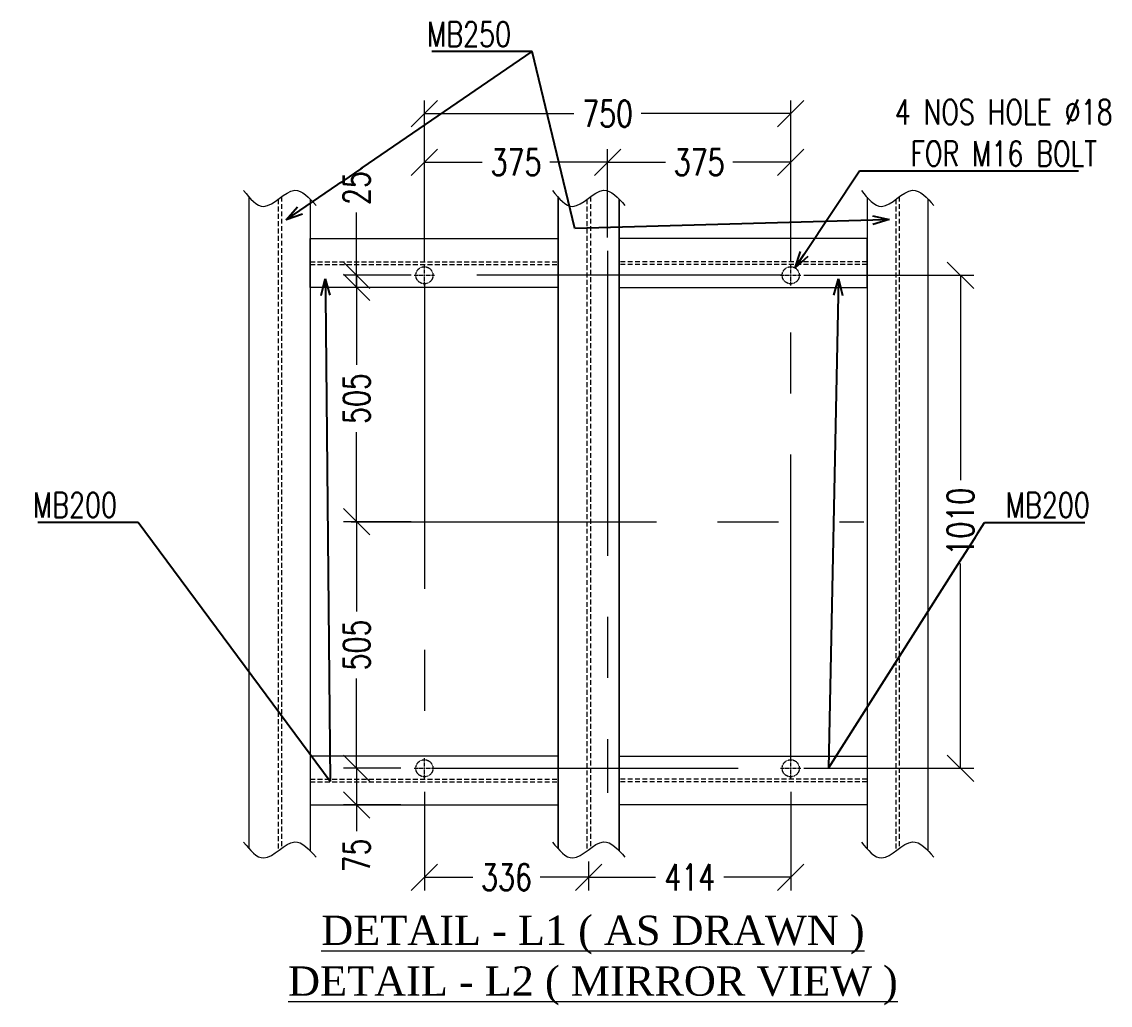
# Model space of a CAD drawing. Header units: millimetres. Extents: x 440906 to 556670, y 99378 to 157816.
# Drawn here: x 509942 to 521086, y 129390 to 139463 of the extents above; entities that cross this region are included whole.
import ezdxf
from ezdxf import colors
from ezdxf.entities.mleader import LeaderData, LeaderLine
from ezdxf.enums import TextEntityAlignment as Align
from ezdxf.math import Vec2, Vec3

# ---------------------------------------------------------------- set-up
doc = ezdxf.new("R2010")
doc.units = ezdxf.units.MM
for name, pattern in [('CENTER', [2, 1.25, -0.25, 0.25, -0.25]), ('CENTER2', [1.125, 0.75, -0.125, 0.125, -0.125]), ('HIDDEN', [0.375, 0.25, -0.125])]:
    doc.linetypes.add(name, pattern=pattern)
doc.layers.get('Defpoints').update_dxf_attribs({"lineweight": 0})
for name, color, linetype, lineweight in [('Center Line', 2, 'CENTER', 9), ('Construction Line', 3, 'Continuous', 20), ('Dimentions', 1, 'Continuous', 13), ('Hidden Line', 30, 'HIDDEN', 5), ('Text', 1, 'Continuous', 20)]:
    doc.layers.add(name, color=color, linetype=linetype, lineweight=lineweight)
doc.styles.add('BOS', font='BOOKOS.TTF')
doc.styles.add('romans', font='romans.shx', dxfattribs={"width": 0.75})
doc.dimstyles.new('ASHU', dxfattribs={"dimscale": 135, "dimtxt": 2, "dimasz": 2, "dimexe": 1, "dimexo": 1, "dimtad": 0, "dimdec": 0, "dimtxsty": 'romans', "dimblk": 'OBLIQUE', "dimcen": 2.5, "dimclrd": 256, "dimclre": 256, "dimclrt": 256, "dimadec": 0, "dimazin": 0, "dimtfac": 1, "dimtdec": 0, "dimtmove": 0, "dimatfit": 3, "dimldrblk": 'OPEN', "dimfxl": 1, "dimtfill": 1, "dimlwd": 9, "dimlwe": 5, "dimarcsym": 0})

# ---------------------------------------------------------------- blocks, each defined once
blk = doc.blocks.new('*U18')
at = {"layer": 'Center Line', "color": 0, "linetype": 'CENTER2', "ltscale": 10, "transparency": 16777216}
for p, q in [((-21, 0), (-3.5, 0)), ((0, 3.5), (0, 21)), ((3.5, 0), (21, 0)), ((0, -21), (0, -3.5))]:
    blk.add_line(p, q, dxfattribs=at)
at = {"layer": 'Center Line', "color": 0, "linetype": 'Continuous', "ltscale": 10, "transparency": 16777216}
for p, q in [((-1.75, 0), (1.75, 0)), ((0, -1.75), (0, 1.75))]:
    blk.add_line(p, q, dxfattribs=at)
blk = doc.blocks.new('*U19')
at = {"layer": 'Center Line', "color": 0, "linetype": 'CENTER2', "ltscale": 10, "transparency": 16777216}
for p, q in [((-21, 0), (-3.5, 0)), ((0, 3.5), (0, 21)), ((3.5, 0), (21, 0)), ((0, -21), (0, -3.5))]:
    blk.add_line(p, q, dxfattribs=at)
at = {"layer": 'Center Line', "color": 0, "linetype": 'Continuous', "ltscale": 10, "transparency": 16777216}
for p, q in [((-1.75, 0), (1.75, 0)), ((0, -1.75), (0, 1.75))]:
    blk.add_line(p, q, dxfattribs=at)
blk = doc.blocks.new('*U20')
at = {"layer": 'Center Line', "color": 0, "linetype": 'CENTER2', "ltscale": 10, "transparency": 16777216}
for p, q in [((-21, 0), (-3.5, 0)), ((0, 3.5), (0, 21)), ((3.5, 0), (21, 0)), ((0, -21), (0, -3.5))]:
    blk.add_line(p, q, dxfattribs=at)
at = {"layer": 'Center Line', "color": 0, "linetype": 'Continuous', "ltscale": 10, "transparency": 16777216}
for p, q in [((-1.75, 0), (1.75, 0)), ((0, -1.75), (0, 1.75))]:
    blk.add_line(p, q, dxfattribs=at)
blk = doc.blocks.new('*U21')
at = {"layer": 'Center Line', "color": 0, "linetype": 'CENTER2', "ltscale": 10, "transparency": 16777216}
for p, q in [((-21, 0), (-3.5, 0)), ((0, 3.5), (0, 21)), ((3.5, 0), (21, 0)), ((0, -21), (0, -3.5))]:
    blk.add_line(p, q, dxfattribs=at)
at = {"layer": 'Center Line', "color": 0, "linetype": 'Continuous', "ltscale": 10, "transparency": 16777216}
for p, q in [((-1.75, 0), (1.75, 0)), ((0, -1.75), (0, 1.75))]:
    blk.add_line(p, q, dxfattribs=at)
blk = doc.blocks.new('GTG')
at = {"layer": 'Center Line', "linetype": 'CENTER', "ltscale": 500}
for p, q in [((205322.9, 303727.6), (205322.9, 302617.7)), ((204797.8, 303172.6), (205847.9, 303172.6))]:
    blk.add_line(p, q, dxfattribs=at)
for points in [[(204947.8, 303660.1), (204947.8, 302685.2)], [(205680.4, 303677.6), (204965.3, 303677.6)], [(205697.9, 302685.2), (205697.9, 303660.1)], [(204965.3, 302667.7), (205680.4, 302667.7)]]:
    blk.add_lwpolyline(points, dxfattribs=at)
at = {"layer": 'Hidden Line'}
for centre in [(204947.8, 303677.6), (205697.9, 303677.6), (204947.8, 302667.7), (205697.9, 302667.7)]:
    blk.add_circle(centre, 17.5, dxfattribs=at)
at = {"layer": 'Center Line', "linetype": 'CENTER2', "ltscale": 10}
for name, p in [('*U21', (204947.8, 303677.6)), ('*U20', (205697.9, 303677.6)), ('*U18', (204947.8, 302667.7)), ('*U19', (205697.9, 302667.7))]:
    blk.add_blockref(name, p, dxfattribs=at)
blk = doc.blocks.new('_Oblique')
at = {"color": 0, "linetype": 'ByBlock', "lineweight": -2}
blk.add_line((-0.5, -0.5), (0.5, 0.5), dxfattribs=at)
blk = doc.blocks.new('*D142')
at = {"layer": 'Defpoints', "color": 0, "transparency": 16777216}
for p in [(517815, 136867), (517815, 131817), (519553, 131817)]:
    blk.add_point(p, dxfattribs=at)
at = {"layer": 'Dimentions', "lineweight": 5, "transparency": 16777216}
for p, q in [((517950, 136867), (519688, 136867)), ((517950, 131817), (519688, 131817))]:
    blk.add_line(p, q, dxfattribs=at)
at = {"layer": 'Dimentions', "lineweight": 9, "transparency": 16777216}
for p, q in [((519553, 136867), (519553, 134769)), ((519553, 131817), (519553, 133915))]:
    blk.add_line(p, q, dxfattribs=at)
at = {"layer": 'Dimentions', "lineweight": 9, "transparency": 16777216, "xscale": 270, "yscale": 270, "zscale": 270}
for p, rotation in [((519553, 136867), 90), ((519553, 131817), 270)]:
    blk.add_blockref('_Oblique', p, dxfattribs=dict(at, rotation=rotation))
at = {"layer": 'Dimentions', "transparency": 16777216, "insert": (519553, 134342), "char_height": 270, "attachment_point": 5, "rotation": 90, "style": 'romans', "bg_fill": 3, "box_fill_scale": 1.1, "bg_fill_color": 256, "bg_fill_true_color": 13158600, "bg_fill_transparency": 0}
blk.add_mtext('1010', dxfattribs=at)
blk = doc.blocks.new('_Open')
at = {"color": 0, "linetype": 'ByBlock', "lineweight": -2}
for p, q in [((-1, 0.167), (0, 0)), ((-1, -0.167), (0, 0)), ((0, 0), (-1, 0))]:
    blk.add_line(p, q, dxfattribs=at)
blk = doc.blocks.new('*D143')
at = {"layer": 'Defpoints', "color": 0, "transparency": 16777216}
for p in [(517815, 138522), (514064, 136867), (517815, 136867)]:
    blk.add_point(p, dxfattribs=at)
at = {"layer": 'Dimentions', "lineweight": 5, "transparency": 16777216}
for p, q in [((514064, 137002), (514064, 138657)), ((517815, 137002), (517815, 138657))]:
    blk.add_line(p, q, dxfattribs=at)
at = {"layer": 'Dimentions', "lineweight": 9, "transparency": 16777216}
for p, q in [((514064, 138522), (515595, 138522)), ((517815, 138522), (516284, 138522))]:
    blk.add_line(p, q, dxfattribs=at)
at = {"layer": 'Dimentions', "lineweight": 9, "transparency": 16777216, "xscale": 270, "yscale": 270, "zscale": 270, "rotation": 180}
blk.add_blockref('_Oblique', (514064, 138522), dxfattribs=at)
at = {"layer": 'Dimentions', "lineweight": 9, "transparency": 16777216, "xscale": 270, "yscale": 270, "zscale": 270}
blk.add_blockref('_Oblique', (517815, 138522), dxfattribs=at)
at = {"layer": 'Dimentions', "transparency": 16777216, "insert": (515940, 138522), "char_height": 270, "attachment_point": 5, "style": 'romans', "bg_fill": 3, "box_fill_scale": 1.1, "bg_fill_color": 256, "bg_fill_true_color": 13158600, "bg_fill_transparency": 0}
blk.add_mtext('750', dxfattribs=at)
blk = doc.blocks.new('*D144')
at = {"layer": 'Defpoints', "color": 0, "transparency": 16777216}
for p in [(514064, 136867), (513370, 136742), (513827, 136742)]:
    blk.add_point(p, dxfattribs=at)
at = {"layer": 'Dimentions', "lineweight": 9, "transparency": 16777216}
for p, q in [((513370, 136867), (513370, 137511)), ((513370, 136742), (513370, 136867)), ((513370, 136742), (513370, 136472))]:
    blk.add_line(p, q, dxfattribs=at)
at = {"layer": 'Dimentions', "lineweight": 5, "transparency": 16777216}
for p, q in [((513929, 136867), (513235, 136867)), ((513692, 136742), (513235, 136742))]:
    blk.add_line(p, q, dxfattribs=at)
at = {"layer": 'Dimentions', "lineweight": 9, "transparency": 16777216, "xscale": 270, "yscale": 270, "zscale": 270}
for p, rotation in [((513370, 136867), 270), ((513370, 136742), 90)]:
    blk.add_blockref('_Oblique', p, dxfattribs=dict(at, rotation=rotation))
at = {"layer": 'Dimentions', "transparency": 16777216, "insert": (513370, 137760), "char_height": 270, "attachment_point": 5, "rotation": 90, "style": 'romans', "bg_fill": 3, "box_fill_scale": 1.1, "bg_fill_color": 256, "bg_fill_true_color": 13158600, "bg_fill_transparency": 0}
blk.add_mtext('25', dxfattribs=at)
blk = doc.blocks.new('*D145')
at = {"layer": 'Defpoints', "color": 0, "transparency": 16777216}
for p in [(514064, 131712), (515746, 130997, 0), (515746, 130701)]:
    blk.add_point(p, dxfattribs=at)
at = {"layer": 'Dimentions', "lineweight": 5, "transparency": 16777216}
for p, q in [((514064, 131577), (514064, 130566)), ((515746, 130862), (515746, 130566))]:
    blk.add_line(p, q, dxfattribs=at)
at = {"layer": 'Dimentions', "lineweight": 9, "transparency": 16777216}
for p, q in [((514064, 130701), (514561, 130701)), ((515746, 130701), (515250, 130701))]:
    blk.add_line(p, q, dxfattribs=at)
at = {"layer": 'Dimentions', "lineweight": 9, "transparency": 16777216, "xscale": 270, "yscale": 270, "zscale": 270, "rotation": 180}
blk.add_blockref('_Oblique', (514064, 130701), dxfattribs=at)
at = {"layer": 'Dimentions', "lineweight": 9, "transparency": 16777216, "xscale": 270, "yscale": 270, "zscale": 270}
blk.add_blockref('_Oblique', (515746, 130701), dxfattribs=at)
at = {"layer": 'Dimentions', "transparency": 16777216, "insert": (514905, 130701), "char_height": 270, "attachment_point": 5, "style": 'romans', "bg_fill": 3, "box_fill_scale": 1.1, "bg_fill_color": 256, "bg_fill_true_color": 13158600, "bg_fill_transparency": 0}
blk.add_mtext('336', dxfattribs=at)
blk = doc.blocks.new('*D138')
at = {"layer": 'Defpoints', "color": 0, "transparency": 16777216}
for p in [(517815, 131712), (515746, 130997, 0), (517815, 130701)]:
    blk.add_point(p, dxfattribs=at)
at = {"layer": 'Dimentions', "lineweight": 5, "transparency": 16777216}
for p, q in [((517815, 131577), (517815, 130566)), ((515746, 130862), (515746, 130566))]:
    blk.add_line(p, q, dxfattribs=at)
at = {"layer": 'Dimentions', "lineweight": 9, "transparency": 16777216}
for p, q in [((515746, 130701), (516431, 130701)), ((517815, 130701), (517130, 130701))]:
    blk.add_line(p, q, dxfattribs=at)
at = {"layer": 'Dimentions', "lineweight": 9, "transparency": 16777216, "xscale": 270, "yscale": 270, "zscale": 270, "rotation": 180}
blk.add_blockref('_Oblique', (515746, 130701), dxfattribs=at)
at = {"layer": 'Dimentions', "lineweight": 9, "transparency": 16777216, "xscale": 270, "yscale": 270, "zscale": 270}
blk.add_blockref('_Oblique', (517815, 130701), dxfattribs=at)
at = {"layer": 'Dimentions', "transparency": 16777216, "insert": (516781, 130701), "char_height": 270, "attachment_point": 5, "style": 'romans', "bg_fill": 3, "box_fill_scale": 1.1, "bg_fill_color": 256, "bg_fill_true_color": 13158600, "bg_fill_transparency": 0}
blk.add_mtext('414', dxfattribs=at)
blk = doc.blocks.new('*D139')
at = {"layer": 'Defpoints', "color": 0, "transparency": 16777216}
for p in [(513314, 134342), (513370, 131817), (513959, 131817)]:
    blk.add_point(p, dxfattribs=at)
at = {"layer": 'Dimentions', "lineweight": 9, "transparency": 16777216}
for p, q in [((513370, 134342), (513370, 133424)), ((513370, 131817), (513370, 132735))]:
    blk.add_line(p, q, dxfattribs=at)
at = {"layer": 'Dimentions', "lineweight": 5, "transparency": 16777216}
for p, q in [((513449, 134342), (513505, 134342)), ((513824, 131817), (513235, 131817))]:
    blk.add_line(p, q, dxfattribs=at)
at = {"layer": 'Dimentions', "lineweight": 9, "transparency": 16777216, "xscale": 270, "yscale": 270, "zscale": 270}
for p, rotation in [((513370, 134342), 90), ((513370, 131817), 270)]:
    blk.add_blockref('_Oblique', p, dxfattribs=dict(at, rotation=rotation))
at = {"layer": 'Dimentions', "transparency": 16777216, "insert": (513370, 133080), "char_height": 270, "attachment_point": 5, "rotation": 90, "style": 'romans', "bg_fill": 3, "box_fill_scale": 1.1, "bg_fill_color": 256, "bg_fill_true_color": 13158600, "bg_fill_transparency": 0}
blk.add_mtext('505', dxfattribs=at)
blk = doc.blocks.new('*D140')
at = {"layer": 'Defpoints', "color": 0, "transparency": 16777216}
for p in [(513370, 136867), (513959, 136867), (514064, 134342)]:
    blk.add_point(p, dxfattribs=at)
at = {"layer": 'Dimentions', "lineweight": 5, "transparency": 16777216}
for p, q in [((513824, 136867), (513235, 136867)), ((513929, 134342), (513235, 134342))]:
    blk.add_line(p, q, dxfattribs=at)
at = {"layer": 'Dimentions', "lineweight": 9, "transparency": 16777216}
for p, q in [((513370, 136867), (513370, 135949)), ((513370, 134342), (513370, 135260))]:
    blk.add_line(p, q, dxfattribs=at)
at = {"layer": 'Dimentions', "lineweight": 9, "transparency": 16777216, "xscale": 270, "yscale": 270, "zscale": 270}
for p, rotation in [((513370, 136867), 90), ((513370, 134342), 270)]:
    blk.add_blockref('_Oblique', p, dxfattribs=dict(at, rotation=rotation))
at = {"layer": 'Dimentions', "transparency": 16777216, "insert": (513370, 135604), "char_height": 270, "attachment_point": 5, "rotation": 90, "style": 'romans', "bg_fill": 3, "box_fill_scale": 1.1, "bg_fill_color": 256, "bg_fill_true_color": 13158600, "bg_fill_transparency": 0}
blk.add_mtext('505', dxfattribs=at)
blk = doc.blocks.new('*D141')
at = {"layer": 'Defpoints', "color": 0, "transparency": 16777216}
for p in [(513959, 131817), (513370, 131442), (513959, 131442)]:
    blk.add_point(p, dxfattribs=at)
at = {"layer": 'Dimentions', "lineweight": 5, "transparency": 16777216}
for p, q in [((513824, 131817), (513235, 131817)), ((513824, 131442), (513235, 131442))]:
    blk.add_line(p, q, dxfattribs=at)
at = {"layer": 'Dimentions', "lineweight": 9, "transparency": 16777216}
for p, q in [((513370, 131817), (513370, 131442)), ((513370, 131442), (513370, 131172))]:
    blk.add_line(p, q, dxfattribs=at)
at = {"layer": 'Dimentions', "lineweight": 9, "transparency": 16777216, "xscale": 270, "yscale": 270, "zscale": 270}
for p, rotation in [((513370, 131817), 90), ((513370, 131442), 270)]:
    blk.add_blockref('_Oblique', p, dxfattribs=dict(at, rotation=rotation))
at = {"layer": 'Dimentions', "transparency": 16777216, "insert": (513370, 130924), "char_height": 270, "attachment_point": 5, "rotation": 90, "style": 'romans', "bg_fill": 3, "box_fill_scale": 1.1, "bg_fill_color": 256, "bg_fill_true_color": 13158600, "bg_fill_transparency": 0}
blk.add_mtext('75', dxfattribs=at)
blk = doc.blocks.new('_Open30')
at = {"color": 0, "linetype": 'ByBlock', "lineweight": -2}
for p, q in [((-1, 0.268), (0, 0)), ((0, 0), (-1, -0.268)), ((0, 0), (-1, 0))]:
    blk.add_line(p, q, dxfattribs=at)
blk = doc.blocks.new('*D146')
at = {"layer": 'Defpoints', "color": 0, "transparency": 16777216}
for p in [(515940, 138025), (515940, 137117), (514064, 136972)]:
    blk.add_point(p, dxfattribs=at)
at = {"layer": 'Dimentions', "lineweight": 5, "transparency": 16777216}
for p, q in [((514064, 137107), (514064, 138160)), ((515940, 137252), (515940, 138160))]:
    blk.add_line(p, q, dxfattribs=at)
at = {"layer": 'Dimentions', "lineweight": 9, "transparency": 16777216}
for p, q in [((514064, 138025), (514657, 138025)), ((515940, 138025), (515347, 138025))]:
    blk.add_line(p, q, dxfattribs=at)
at = {"layer": 'Dimentions', "lineweight": 9, "transparency": 16777216, "xscale": 270, "yscale": 270, "zscale": 270, "rotation": 180}
blk.add_blockref('_Oblique', (514064, 138025), dxfattribs=at)
at = {"layer": 'Dimentions', "lineweight": 9, "transparency": 16777216, "xscale": 270, "yscale": 270, "zscale": 270}
blk.add_blockref('_Oblique', (515940, 138025), dxfattribs=at)
at = {"layer": 'Dimentions', "transparency": 16777216, "insert": (515002, 138025), "char_height": 270, "attachment_point": 5, "style": 'romans', "bg_fill": 3, "box_fill_scale": 1.1, "bg_fill_color": 256, "bg_fill_true_color": 13158600, "bg_fill_transparency": 0}
blk.add_mtext('375', dxfattribs=at)
blk = doc.blocks.new('*D147')
at = {"layer": 'Defpoints', "color": 0, "transparency": 16777216}
for p in [(517815, 138025), (515940, 137117), (517815, 136972)]:
    blk.add_point(p, dxfattribs=at)
at = {"layer": 'Dimentions', "lineweight": 5, "transparency": 16777216}
for p, q in [((515940, 137252), (515940, 138160)), ((517815, 137107), (517815, 138160))]:
    blk.add_line(p, q, dxfattribs=at)
at = {"layer": 'Dimentions', "lineweight": 9, "transparency": 16777216}
for p, q in [((515940, 138025), (516533, 138025)), ((517815, 138025), (517222, 138025))]:
    blk.add_line(p, q, dxfattribs=at)
at = {"layer": 'Dimentions', "lineweight": 9, "transparency": 16777216, "xscale": 270, "yscale": 270, "zscale": 270, "rotation": 180}
blk.add_blockref('_Oblique', (515940, 138025), dxfattribs=at)
at = {"layer": 'Dimentions', "lineweight": 9, "transparency": 16777216, "xscale": 270, "yscale": 270, "zscale": 270}
blk.add_blockref('_Oblique', (517815, 138025), dxfattribs=at)
at = {"layer": 'Dimentions', "transparency": 16777216, "insert": (516877, 138025), "char_height": 270, "attachment_point": 5, "style": 'romans', "bg_fill": 3, "box_fill_scale": 1.1, "bg_fill_color": 256, "bg_fill_true_color": 13158600, "bg_fill_transparency": 0}
blk.add_mtext('375', dxfattribs=at)

msp = doc.modelspace()

# ---------------------------------------------------------------- linework, layer by layer
at = {"layer": 'Construction Line', "ltscale": 20}
for points in [[(512271.3, 130992.2), (512271.3, 137665.9)], [(512896.3, 137645.8), (512896.3, 130972)], [(518596.3, 137665.9), (518596.3, 130992.2)], [(519221.3, 130972), (519221.3, 137645.8)]]:
    msp.add_lwpolyline(points, dxfattribs=at)
at = {"layer": 'Construction Line'}
for points in [[(515433.8, 137665.9), (515433.8, 130992.2)], [(515433.8, 130992.2), (515433.8, 137665.9)], [(516058.8, 130972), (516058.8, 137645.8)], [(516058.8, 137645.8), (516058.8, 130972)]]:
    msp.add_lwpolyline(points, dxfattribs=at)
at = {"layer": 'Construction Line', "ltscale": 20}
for points in [[(515433.8, 137241.7), (515433.8, 136741.7), (512896.3, 136741.7), (512896.3, 137241.7)], [(516058.8, 137241.7), (516058.8, 136741.7), (518596.3, 136741.7), (518596.3, 137241.7)], [(515433.8, 131442.3), (515433.8, 131942.3), (512896.3, 131942.3), (512896.3, 131442.3)], [(516058.8, 131442.3), (516058.8, 131942.3), (518596.3, 131942.3), (518596.3, 131442.3)]]:
    msp.add_lwpolyline(points, close=True, dxfattribs=at)
at = {"layer": 'Construction Line'}
for points in [[(512213.5, 137735.2), (512420.5, 137572.4), (512736.3, 137737.5), (512955.3, 137580.2)], [(515376, 137735.2), (515583, 137572.4), (515898.8, 137737.5), (516117.8, 137580.2)], [(518538.5, 137735.2), (518745.4, 137572.4), (519061.3, 137737.5), (519280.3, 137580.2)], [(512213.5, 131061.4), (512420.5, 130898.6), (512736.3, 131063.8), (512955.3, 130906.5)], [(515376, 131061.4), (515583, 130898.6), (515898.8, 131063.8), (516117.8, 130906.5)], [(518538.5, 131061.4), (518745.4, 130898.6), (519061.3, 131063.8), (519280.3, 130906.5)]]:
    msp.add_spline(points, degree=3, dxfattribs=at)
at = {"layer": 'Hidden Line', "linetype": 'HIDDEN', "ltscale": 200}
for p, q in [((512566.6, 137645.2), (512566.6, 130971.5, 0)), ((512601.1, 137671), (512601.1, 130997.2, 0)), ((515729, 137645.2, 0), (515729, 130971.5, 0)), ((515729, 137645.2, 0), (515729, 130971.5, 0)), ((515763.5, 137671, 0), (515763.5, 130997.2, 0)), ((515763.5, 137671, 0), (515763.5, 130997.2, 0)), ((518891.5, 137645.2), (518891.5, 130971.5, 0)), ((518926, 137671), (518926, 130997.2, 0)), ((512896.3, 137006), (515433.8, 137006)), ((512896.3, 136977.5), (515433.8, 136977.5)), ((518596.3, 137006), (516058.8, 137006)), ((518596.3, 136977.5), (516058.8, 136977.5)), ((512896.3, 131706.6), (515433.8, 131706.6)), ((512896.3, 131678.1), (515433.8, 131678.1)), ((518596.3, 131706.6), (516058.8, 131706.6)), ((518596.3, 131678.1), (516058.8, 131678.1))]:
    msp.add_line(p, q, dxfattribs=at)

# ---------------------------------------------------------------- block references
at = {"layer": 'Construction Line', "linetype": 'CENTER', "xscale": 5, "yscale": 5, "zscale": 5}
msp.add_blockref('GTG', (-510674.6, -1381521.2), dxfattribs=at)

# ---------------------------------------------------------------- texts
at = {"layer": 'Text', "style": 'BOS'}
for s, p in [('%%UDETAIL - L1 ( AS DRAWN )', (515789.8, 130307.5)), ('%%UDETAIL - L2 ( MIRROR VIEW )', (515789.8, 129787.5))]:
    msp.add_text(s, height=300, dxfattribs=at).set_placement(p, align=Align.TOP_CENTER)

# ---------------------------------------------------------------- leaders
at = {"layer": 'Text'}
ml = msp.add_multileader_mtext('Standard', dxfattribs=at)
ml.set_content('MB200', color=256, style='romans')
ml.set_leader_properties(color=256)
ml.set_arrow_properties(name='OPEN30')
ml.build(insert=Vec2(0, 0))
ml.multileader.update_dxf_attribs({"text_left_attachment_type": 5, "text_right_attachment_type": 5, "dogleg_length": 0.36, "arrow_head_size": 170, "scale": 85})
ctx = ml.context
ctx.base_point, ctx.scale, ctx.char_height, ctx.arrow_head_size, ctx.landing_gap_size, ctx.plane_origin = Vec3(509871.2, 134334.7), 85, 255, 170, 170, Vec3(514281.4, 132455.9)
ctx.left_attachment, ctx.right_attachment, ctx.text_align_type = 5, 5, 1
notes = []
notes.append((ctx, [(0, (1, 1, 0), (511134.3, 134334.7), (-1, 0), 30.6, [(1, [(513050, 136831.2), (513099.3, 131681.1)], 0, [])])]))
ctx.mtext.insert, ctx.mtext.alignment, ctx.mtext.flow_direction = Vec3(510487.5, 134640.7), 2, 5
for ctx, leaders in notes:
    for number, flags, end, landing, length, lines in leaders:
        leader = LeaderData()
        leader.index, (leader.has_last_leader_line, leader.has_dogleg_vector, leader.attachment_direction) = number, flags
        leader.last_leader_point, leader.dogleg_vector, leader.dogleg_length = Vec3(end), Vec3(landing), length
        for number, points, colour, breaks in lines:
            line = LeaderLine()
            line.index, line.vertices, line.color, line.breaks = number, Vec3.list(points), colors.encode_raw_color(colour), breaks
            leader.lines.append(line)
        ctx.leaders.append(leader)

# ---------------------------------------------------------------- next in the draw order: dimensions: what is measured, and where the dimension line sits
at = {"layer": 'Dimentions'}
dim = msp.add_linear_dim(base=(519552.7, 131817.3), p1=(517815, 136866.7), p2=(517815, 131817.3), angle=90, dimstyle='ASHU', override={"dimlfac": 0.2}, dxfattribs=at)
dim.commit()
dim.dimension.update_dxf_attribs({"geometry": '*D142', "text_midpoint": (519552.7, 134342), "dimtype": 160})
dim = msp.add_linear_dim(base=(515746.3, 130701.4), p1=(514064.5, 131712.3), p2=(515746.3, 130997.2, 0), dimstyle='ASHU', override={"dimlfac": 0.2}, dxfattribs=at)
dim.commit()
dim.dimension.update_dxf_attribs({"geometry": '*D145', "text_midpoint": (514905.4, 130701.4)})

# ---------------------------------------------------------------- next in the draw order: dimensions: what is measured, and where the dimension line sits
dim = msp.add_linear_dim(base=(517815, 138522.4), p1=(514064.5, 136866.7), p2=(517815, 136866.7), dimstyle='ASHU', override={"dimlfac": 0.2}, dxfattribs=at)
dim.commit()
dim.dimension.update_dxf_attribs({"geometry": '*D143', "text_midpoint": (515939.8, 138522.4), "dimtype": 160})
dim = msp.add_linear_dim(base=(513369.8, 131817.3), p1=(513314.5, 134342), p2=(513959.5, 131817.3), angle=90, dimstyle='ASHU', override={"dimlfac": 0.2}, dxfattribs=at)
dim.commit()
dim.dimension.update_dxf_attribs({"geometry": '*D139', "text_midpoint": (513369.8, 133079.7)})
dim = msp.add_linear_dim(base=(517815, 130701.4), p1=(515746.3, 130997.2, 0), p2=(517815, 131712.3), dimstyle='ASHU', override={"dimlfac": 0.2}, dxfattribs=at)
dim.commit()
dim.dimension.update_dxf_attribs({"geometry": '*D138', "text_midpoint": (516780.7, 130701.4)})

# ---------------------------------------------------------------- next in the draw order: leaders
at = {"layer": 'Text'}
ml = msp.add_multileader_mtext('Standard', dxfattribs=at)
ml.set_content('MB200', color=256, style='romans')
ml.set_leader_properties(color=256)
ml.set_arrow_properties(name='OPEN30')
ml.build(insert=Vec2(0, 0))
ml.multileader.update_dxf_attribs({"text_left_attachment_type": 5, "text_right_attachment_type": 5, "dogleg_length": 0.36, "arrow_head_size": 170, "scale": 85})
ctx = ml.context
ctx.base_point, ctx.scale, ctx.char_height, ctx.arrow_head_size, ctx.landing_gap_size, ctx.plane_origin = Vec3(519830.4, 134334.7), 85, 255, 170, 170, Vec3(516652.7, 132455.9)
ctx.left_attachment, ctx.right_attachment, ctx.text_align_type = 5, 5, 1
notes = []
notes.append((ctx, [(0, (1, 1, 0), (519799.8, 134334.7), (1, 0), 30.6, [(1, [(518304, 136831.2), (518202, 131817.3)], 0, [])])]))
ctx.mtext.insert, ctx.mtext.alignment, ctx.mtext.flow_direction = Vec3(520446.7, 134640.7), 2, 5
for ctx, leaders in notes:
    for number, flags, end, landing, length, lines in leaders:
        leader = LeaderData()
        leader.index, (leader.has_last_leader_line, leader.has_dogleg_vector, leader.attachment_direction) = number, flags
        leader.last_leader_point, leader.dogleg_vector, leader.dogleg_length = Vec3(end), Vec3(landing), length
        for number, points, colour, breaks in lines:
            line = LeaderLine()
            line.index, line.vertices, line.color, line.breaks = number, Vec3.list(points), colors.encode_raw_color(colour), breaks
            leader.lines.append(line)
        ctx.leaders.append(leader)

# ---------------------------------------------------------------- next in the draw order: dimensions: what is measured, and where the dimension line sits
at = {"layer": 'Dimentions'}
dim = msp.add_linear_dim(base=(513369.8, 136741.7), p1=(514064.5, 136866.7), p2=(513826.9, 136741.7), angle=90, dimstyle='ASHU', override={"dimlfac": 0.2}, dxfattribs=at)
dim.commit()
dim.dimension.update_dxf_attribs({"geometry": '*D144', "text_midpoint": (513369.8, 137759.5), "dimtype": 160})
dim = msp.add_linear_dim(base=(513369.8, 131442.3), p1=(513959.5, 131817.3), p2=(513959.5, 131442.3), angle=90, dimstyle='ASHU', override={"dimlfac": 0.2}, dxfattribs=at)
dim.commit()
dim.dimension.update_dxf_attribs({"geometry": '*D141', "text_midpoint": (513369.8, 130924)})

# ---------------------------------------------------------------- next in the draw order: dimensions: what is measured, and where the dimension line sits
dim = msp.add_linear_dim(base=(513369.8, 136866.7), p1=(514064.5, 134342), p2=(513959.5, 136866.7), angle=90, dimstyle='ASHU', override={"dimlfac": 0.2}, dxfattribs=at)
dim.commit()
dim.dimension.update_dxf_attribs({"geometry": '*D140', "text_midpoint": (513369.8, 135604.4)})

# ---------------------------------------------------------------- next in the draw order: leaders
at = {"layer": 'Text'}
ml = msp.add_multileader_mtext('Standard', dxfattribs=at)
ml.set_content('MB250', color=256, style='romans')
ml.set_leader_properties(color=256)
ml.set_arrow_properties(name='OPEN30')
ml.build(insert=Vec2(0, 0))
ml.multileader.update_dxf_attribs({"text_left_attachment_type": 5, "text_right_attachment_type": 5, "dogleg_length": 0.36, "arrow_head_size": 170, "scale": 85})
ctx = ml.context
ctx.base_point, ctx.scale, ctx.char_height, ctx.arrow_head_size, ctx.landing_gap_size, ctx.plane_origin = Vec3(513905.5, 139157.4), 85, 255, 170, 170, Vec3(519190.8, 137997.3)
ctx.left_attachment, ctx.right_attachment, ctx.text_align_type = 5, 5, 1
notes = []
notes.append((ctx, [(0, (1, 1, 0), (515168.6, 139157.4), (-1, 0), 30.6, [(1, [(512649.4, 137433.4)], 0, []), (0, [(518823.7, 137436.3), (515603.7, 137345.8)], 0, [])])]))
ctx.mtext.insert, ctx.mtext.alignment, ctx.mtext.flow_direction = Vec3(514521.8, 139463.4), 2, 5
for ctx, leaders in notes:
    for number, flags, end, landing, length, lines in leaders:
        leader = LeaderData()
        leader.index, (leader.has_last_leader_line, leader.has_dogleg_vector, leader.attachment_direction) = number, flags
        leader.last_leader_point, leader.dogleg_vector, leader.dogleg_length = Vec3(end), Vec3(landing), length
        for number, points, colour, breaks in lines:
            line = LeaderLine()
            line.index, line.vertices, line.color, line.breaks = number, Vec3.list(points), colors.encode_raw_color(colour), breaks
            leader.lines.append(line)
        ctx.leaders.append(leader)

# ---------------------------------------------------------------- next in the draw order: dimensions: what is measured, and where the dimension line sits
at = {"layer": 'Dimentions'}
dim = msp.add_linear_dim(base=(515939.8, 138024.5), p1=(514064.5, 136971.7), p2=(515939.8, 137116.7), dimstyle='ASHU', override={"dimlfac": 0.2}, dxfattribs=at)
dim.commit()
dim.dimension.update_dxf_attribs({"geometry": '*D146', "text_midpoint": (515002.1, 138024.5)})

# ---------------------------------------------------------------- next in the draw order: dimensions: what is measured, and where the dimension line sits
dim = msp.add_linear_dim(base=(517815, 138024.5), p1=(515939.8, 137116.7), p2=(517815, 136971.7), dimstyle='ASHU', override={"dimlfac": 0.2}, dxfattribs=at)
dim.commit()
dim.dimension.update_dxf_attribs({"geometry": '*D147', "text_midpoint": (516877.4, 138024.5)})

# ---------------------------------------------------------------- next in the draw order: leaders
at = {"layer": 'Text'}
ml = msp.add_multileader_mtext('Standard', dxfattribs=at)
ml.set_content('4 NOS HOLE %%C18\\PFOR M16 BOLT', color=256, style='romans')
ml.set_leader_properties(color=256)
ml.set_arrow_properties(name='OPEN30')
ml.build(insert=Vec2(0, 0))
ml.multileader.update_dxf_attribs({"text_left_attachment_type": 5, "text_right_attachment_type": 5, "dogleg_length": 0.36, "arrow_head_size": 170, "scale": 85})
ctx = ml.context
ctx.base_point, ctx.scale, ctx.char_height, ctx.arrow_head_size, ctx.landing_gap_size, ctx.plane_origin = Vec3(518550.7, 137934.9), 85, 255, 170, 170, Vec3(523544.5, 139353.4)
ctx.left_attachment, ctx.right_attachment, ctx.text_align_type = 5, 5, 1
notes = []
notes.append((ctx, [(1, (1, 1, 0), (518520.1, 137934.9), (1, 0), 30.6, [(1, [(517859.2, 136942.3)], 0, [])])]))
ctx.mtext.insert, ctx.mtext.alignment, ctx.mtext.flow_direction = Vec3(519995.7, 138665.9), 2, 5
for ctx, leaders in notes:
    for number, flags, end, landing, length, lines in leaders:
        leader = LeaderData()
        leader.index, (leader.has_last_leader_line, leader.has_dogleg_vector, leader.attachment_direction) = number, flags
        leader.last_leader_point, leader.dogleg_vector, leader.dogleg_length = Vec3(end), Vec3(landing), length
        for number, points, colour, breaks in lines:
            line = LeaderLine()
            line.index, line.vertices, line.color, line.breaks = number, Vec3.list(points), colors.encode_raw_color(colour), breaks
            leader.lines.append(line)
        ctx.leaders.append(leader)

doc.saveas('drawing.dxf')
